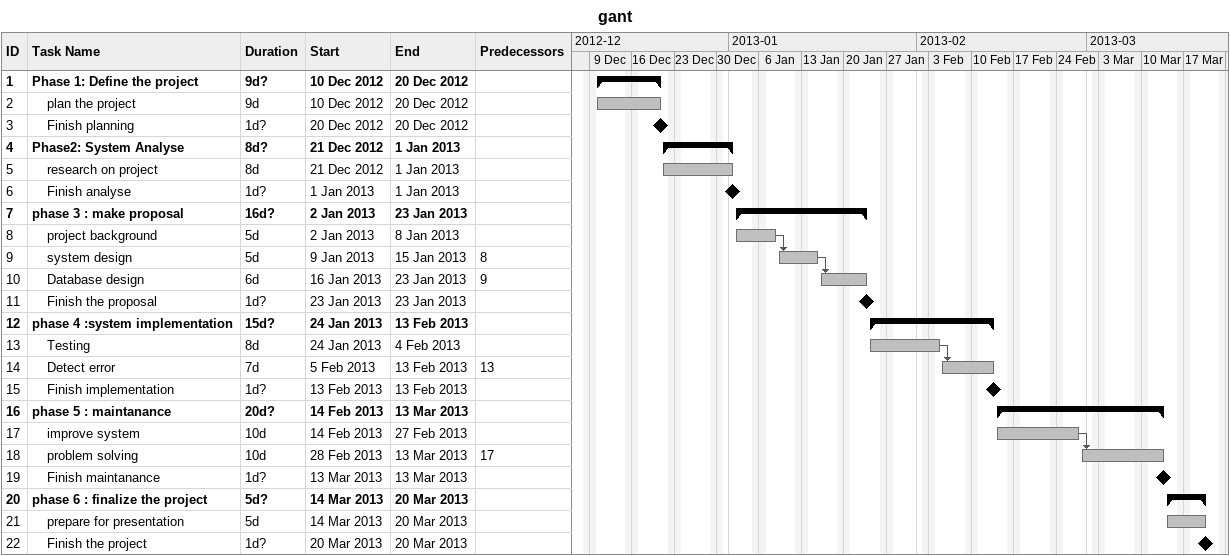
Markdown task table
gant

| ID | Level | Task | Duration | Start | Finish | Predecessors |
|---|---|---|---|---|---|---|
| 1 | 1 | **Phase 1: Define the project** | 9d? | 2012-12-10 | 2012-12-20 |  |
| 2 | 2 | plan the project | 9d | 2012-12-10 | 2012-12-20 |  |
| 3 | 2 | Finish planning | 1d? | 2012-12-20 | 2012-12-20 |  |
| 4 | 1 | **Phase2: System Analyse** | 8d? | 2012-12-21 | 2013-01-01 |  |
| 5 | 2 | research on project | 8d | 2012-12-21 | 2013-01-01 |  |
| 6 | 2 | Finish analyse | 1d? | 2013-01-01 | 2013-01-01 |  |
| 7 | 1 | **phase 3 : make proposal** | 16d? | 2013-01-02 | 2013-01-23 |  |
| 8 | 2 | project background | 5d | 2013-01-02 | 2013-01-08 |  |
| 9 | 2 | system design | 5d | 2013-01-09 | 2013-01-15 | 8 |
| 10 | 2 | Database design | 6d | 2013-01-16 | 2013-01-23 | 9 |
| 11 | 2 | Finish the proposal | 1d? | 2013-01-23 | 2013-01-23 |  |
| 12 | 1 | **phase 4 :system implementation** | 15d? | 2013-01-24 | 2013-02-13 |  |
| 13 | 2 | Testing | 8d | 2013-01-24 | 2013-02-04 |  |
| 14 | 2 | Detect error | 7d | 2013-02-05 | 2013-02-13 | 13 |
| 15 | 2 | Finish implementation | 1d? | 2013-02-13 | 2013-02-13 |  |
| 16 | 1 | **phase 5 : maintanance** | 20d? | 2013-02-14 | 2013-03-13 |  |
| 17 | 2 | improve system | 10d | 2013-02-14 | 2013-02-27 |  |
| 18 | 2 | problem solving | 10d | 2013-02-28 | 2013-03-13 | 17 |
| 19 | 2 | Finish maintanance | 1d? | 2013-03-13 | 2013-03-13 |  |
| 20 | 1 | **phase 6 : finalize the project** | 5d? | 2013-03-14 | 2013-03-20 |  |
| 21 | 2 | prepare for presentation | 5d | 2013-03-14 | 2013-03-20 |  |
| 22 | 2 | Finish the project | 1d? | 2013-03-20 | 2013-03-20 |  |
